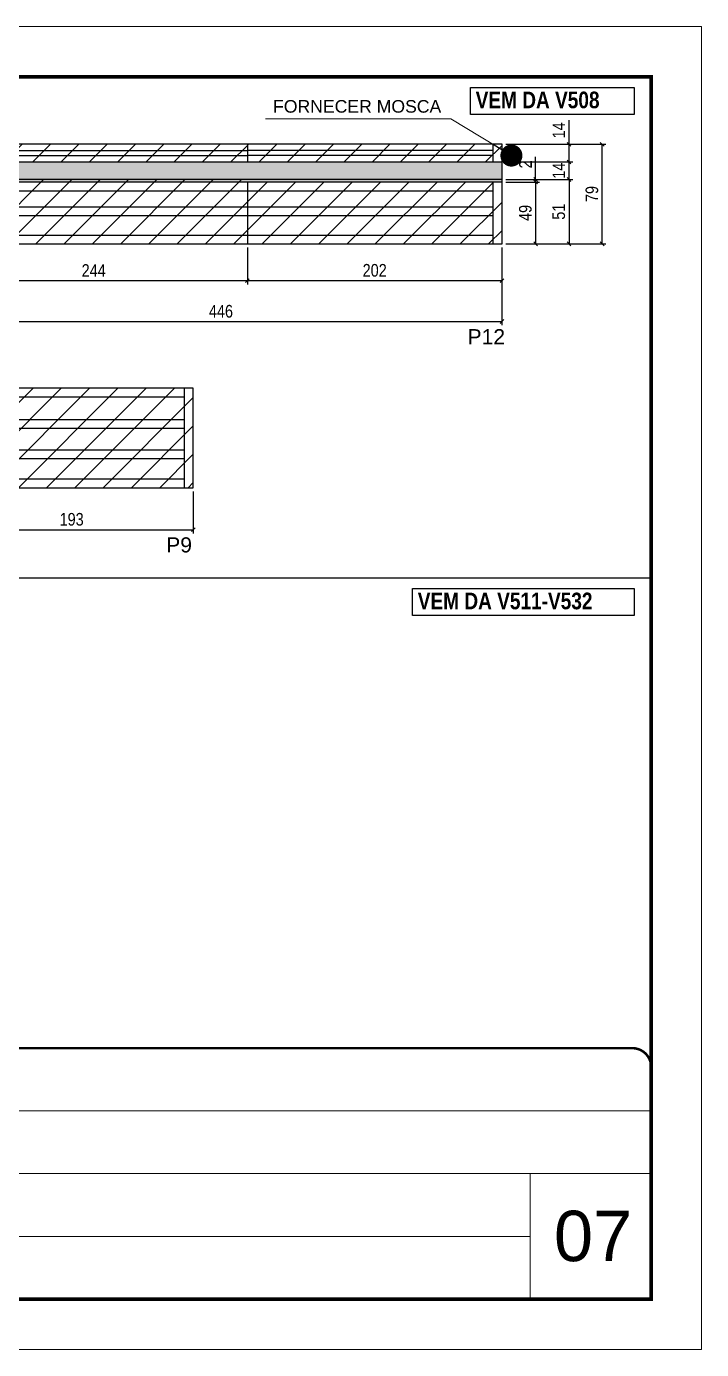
# Model space of a CAD drawing. Extents: x 3309 to 9563, y -2522 to 14608.
# Drawn here: x 7442 to 7978, y 12409 to 13459 of the extents above; entities that cross this region are included whole.
import ezdxf

# ---------------------------------------------------------------- set-up
doc = ezdxf.new("R2010")
doc.units = 0
doc.linetypes.add('CONTINUO', pattern=[0])
doc.linetypes.add('DASHED', pattern=[0.75, 0.5, -0.25])
for name, color, linetype in [('5', 5, 'Continuous'), ('COTA', 241, 'Continuous'), ('NOMENCLATURA', 7, 'Continuous'), ('Painéis', 200, 'Continuous'), ('SARR_2.2x7', 40, 'Continuous')]:
    doc.layers.add(name, color=color, linetype=linetype)
for name, color, linetype, lineweight in [('CARIMBO', 255, 'Continuous', 9), ('Folhas', 255, 'Continuous', 9), ('Hachura', 251, 'Continuous', 9), ('SARRAFO DE PRESSAO', 251, 'DASHED', 9)]:
    doc.layers.add(name, color=color, linetype=linetype, lineweight=lineweight)
doc.styles.add('ARIAL', font='arial.ttf')
doc.styles.add('COTA TECNICA', font='techl___.ttf', dxfattribs={"height": 10})
doc.styles.get("Standard").update_dxf_attribs({"font": 'arial.ttf'})
doc.styles.add('TECNICA', font='techb___.ttf', dxfattribs={"height": 10})
doc.dimstyles.new('3x', dxfattribs={"dimtxt": 10, "dimasz": 5, "dimexe": 7, "dimexo": 5, "dimgap": 4, "dimtad": 1, "dimdec": 4, "dimlfac": 0.333333, "dimdsep": 46, "dimtxsty": 'Standard', "dimblk": 'DOT', "dimcen": 0.09, "dimclrd": 1, "dimclre": 1, "dimclrt": 2, "dimadec": 0, "dimazin": 2, "dimtfac": 1, "dimtdec": 4, "dimtmove": 0, "dimatfit": 3, "dimldrblk": 'DOT', "dimfxl": 1, "dimtolj": 1, "dimtzin": 0, "dimlwd": 9, "dimlwe": 9, "dimarcsym": 0})
doc.dimstyles.new('PAINEL', dxfattribs={"dimtxt": 10, "dimasz": 3, "dimexe": 3, "dimexo": 3, "dimgap": 3, "dimtad": 1, "dimdec": 1, "dimzin": 12, "dimdsep": 46, "dimtxsty": 'COTA TECNICA', "dimblk1": 'OBLIQUE', "dimblk2": 'OBLIQUE', "dimsah": 1, "dimcen": 0.9, "dimclrd": 4, "dimclre": 4, "dimclrt": 240, "dimadec": 1, "dimazin": 3, "dimtfac": 1, "dimtdec": 1, "dimtmove": 0, "dimatfit": 3, "dimfxl": 1, "dimtolj": 1, "dimtzin": 12, "dimarcsym": 0})

# ---------------------------------------------------------------- blocks, each defined once
blk = doc.blocks.new('9999999999')
at = {"color": 30, "linetype": 'CONTINUO'}
for p, q in [((98564.6, 34379.6), (99584, 34379.6)), ((98564.6, 34329.8), (99488, 34329.8)), ((99584, 34329.8), (99488, 34329.8)), ((99488, 34329.8), (99488, 34230.2)), ((98564.6, 34280), (99488, 34280))]:
    blk.add_line(p, q, dxfattribs=at)
at = {"color": 30, "linetype": 'CONTINUO', "const_width": 2}
blk.add_lwpolyline([(99584, 34230.2), (99584, 34414.4, 0.414214), (99569, 34429.4), (98229, 34429.4, 0.414214), (98214, 34414.4), (98214, 34245.2, 0.414214), (98229, 34230.2), (99584, 34230.2)], format="xyb", dxfattribs=at)
at = {"layer": 'Folhas'}
blk.add_lwpolyline([(98139, 34190.2), (99624, 34190.2), (99624, 35240.2), (98139, 35240.2)], close=True, dxfattribs=at)
at = {"layer": 'Folhas', "color": 30, "const_width": 3}
blk.add_lwpolyline([(98214, 34230.2), (99584, 34230.2), (99584, 35200.2), (98214, 35200.2)], close=True, dxfattribs=at)
blk = doc.blocks.new('_Oblique')
at = {"color": 0, "linetype": 'ByBlock', "lineweight": -2}
blk.add_line((-0.5, -0.5), (0.5, 0.5), dxfattribs=at)
blk = doc.blocks.new('*D100')
at = {"layer": 'COTA', "color": 4, "lineweight": -2, "transparency": 16777216}
for p, q in [((7373.5, 13283.8), (7373.5, 13222.1)), ((7819.5, 13283.8), (7819.5, 13222.1)), ((7373.5, 13225.1), (7819.5, 13225.1))]:
    blk.add_line(p, q, dxfattribs=at)
at = {"layer": 'Defpoints', "color": 0, "transparency": 16777216}
for p in [(7373.5, 13286.8), (7819.5, 13286.8), (7819.5, 13225.1)]:
    blk.add_point(p, dxfattribs=at)
at = {"layer": 'COTA', "color": 4, "lineweight": -2, "transparency": 16777216, "xscale": 3, "yscale": 3, "zscale": 3, "rotation": 180}
blk.add_blockref('_Oblique', (7373.5, 13225.1), dxfattribs=at)
at = {"layer": 'COTA', "color": 4, "lineweight": -2, "transparency": 16777216, "xscale": 3, "yscale": 3, "zscale": 3}
blk.add_blockref('_Oblique', (7819.5, 13225.1), dxfattribs=at)
at = {"layer": 'COTA', "color": 240, "transparency": 16777216, "insert": (7596.5, 13233.2), "char_height": 10, "attachment_point": 5, "style": 'COTA TECNICA'}
blk.add_mtext('\\A1;446', dxfattribs=at)
blk = doc.blocks.new('*D101')
at = {"layer": 'COTA', "color": 4, "lineweight": -2, "transparency": 16777216}
for p, q in [((7373.5, 13283.8), (7373.5, 13254.6)), ((7617.5, 13283.8), (7617.5, 13254.6)), ((7373.5, 13257.6), (7617.5, 13257.6))]:
    blk.add_line(p, q, dxfattribs=at)
at = {"layer": 'Defpoints', "color": 0, "transparency": 16777216}
for p in [(7373.5, 13286.8), (7617.5, 13286.8), (7617.5, 13257.6)]:
    blk.add_point(p, dxfattribs=at)
at = {"layer": 'COTA', "color": 4, "lineweight": -2, "transparency": 16777216, "xscale": 3, "yscale": 3, "zscale": 3, "rotation": 180}
blk.add_blockref('_Oblique', (7373.5, 13257.6), dxfattribs=at)
at = {"layer": 'COTA', "color": 4, "lineweight": -2, "transparency": 16777216, "xscale": 3, "yscale": 3, "zscale": 3}
blk.add_blockref('_Oblique', (7617.5, 13257.6), dxfattribs=at)
at = {"layer": 'COTA', "color": 240, "transparency": 16777216, "insert": (7495.5, 13265.6), "char_height": 10, "attachment_point": 5, "style": 'COTA TECNICA'}
blk.add_mtext('\\A1;244', dxfattribs=at)
blk = doc.blocks.new('*D102')
at = {"layer": 'COTA', "color": 4, "lineweight": -2, "transparency": 16777216}
for p, q in [((7617.5, 13283.8), (7617.5, 13254.6)), ((7819.5, 13283.8), (7819.5, 13254.6)), ((7617.5, 13257.6), (7819.5, 13257.6))]:
    blk.add_line(p, q, dxfattribs=at)
at = {"layer": 'Defpoints', "color": 0, "transparency": 16777216}
for p in [(7617.5, 13286.8), (7819.5, 13286.8), (7819.5, 13257.6)]:
    blk.add_point(p, dxfattribs=at)
at = {"layer": 'COTA', "color": 4, "lineweight": -2, "transparency": 16777216, "xscale": 3, "yscale": 3, "zscale": 3, "rotation": 180}
blk.add_blockref('_Oblique', (7617.5, 13257.6), dxfattribs=at)
at = {"layer": 'COTA', "color": 4, "lineweight": -2, "transparency": 16777216, "xscale": 3, "yscale": 3, "zscale": 3}
blk.add_blockref('_Oblique', (7819.5, 13257.6), dxfattribs=at)
at = {"layer": 'COTA', "color": 240, "transparency": 16777216, "insert": (7718.5, 13265.7), "char_height": 10, "attachment_point": 5, "style": 'COTA TECNICA'}
blk.add_mtext('\\A1;202', dxfattribs=at)
blk = doc.blocks.new('*D103')
at = {"layer": 'COTA', "color": 4, "lineweight": -2, "transparency": 16777216}
for p, q in [((7822.5, 13337.8), (7875.7, 13337.8)), ((7872.7, 13337.8), (7872.7, 13286.8)), ((7822.5, 13286.8), (7875.7, 13286.8))]:
    blk.add_line(p, q, dxfattribs=at)
at = {"layer": 'Defpoints', "color": 0, "transparency": 16777216}
for p in [(7819.5, 13337.8), (7819.5, 13286.8), (7872.7, 13286.8)]:
    blk.add_point(p, dxfattribs=at)
at = {"layer": 'COTA', "color": 4, "lineweight": -2, "transparency": 16777216, "xscale": 3, "yscale": 3, "zscale": 3}
for p, rotation in [((7872.7, 13337.8), 90), ((7872.7, 13286.8), 270)]:
    blk.add_blockref('_Oblique', p, dxfattribs=dict(at, rotation=rotation))
at = {"layer": 'COTA', "color": 240, "transparency": 16777216, "insert": (7864.6, 13312.3), "char_height": 10, "attachment_point": 5, "rotation": 90, "style": 'COTA TECNICA'}
blk.add_mtext('\\A1;51', dxfattribs=at)
blk = doc.blocks.new('*D104')
at = {"layer": 'COTA', "color": 4, "lineweight": -2, "transparency": 16777216}
for p, q in [((7822.5, 13351.8), (7875.7, 13351.8)), ((7872.7, 13337.8), (7872.7, 13351.8)), ((7822.5, 13337.8), (7875.7, 13337.8))]:
    blk.add_line(p, q, dxfattribs=at)
at = {"layer": 'Defpoints', "color": 0, "transparency": 16777216}
for p in [(7819.5, 13351.8), (7872.7, 13351.8), (7819.5, 13337.8)]:
    blk.add_point(p, dxfattribs=at)
at = {"layer": 'COTA', "color": 4, "lineweight": -2, "transparency": 16777216, "xscale": 3, "yscale": 3, "zscale": 3}
for p, rotation in [((7872.7, 13351.8), 90), ((7872.7, 13337.8), 270)]:
    blk.add_blockref('_Oblique', p, dxfattribs=dict(at, rotation=rotation))
at = {"layer": 'COTA', "color": 240, "transparency": 16777216, "insert": (7864.6, 13344.8), "char_height": 10, "attachment_point": 5, "rotation": 90, "style": 'COTA TECNICA'}
blk.add_mtext('\\A1;14', dxfattribs=at)
blk = doc.blocks.new('*D105')
at = {"layer": 'COTA', "color": 4, "lineweight": -2, "transparency": 16777216}
for p, q in [((7872.7, 13365.8), (7872.7, 13384.9)), ((7822.5, 13365.8), (7875.7, 13365.8)), ((7872.7, 13351.8), (7872.7, 13365.8)), ((7822.5, 13351.8), (7875.7, 13351.8))]:
    blk.add_line(p, q, dxfattribs=at)
at = {"layer": 'Defpoints', "color": 0, "transparency": 16777216}
for p in [(7819.5, 13365.8), (7872.7, 13365.8), (7819.5, 13351.8)]:
    blk.add_point(p, dxfattribs=at)
at = {"layer": 'COTA', "color": 4, "lineweight": -2, "transparency": 16777216, "xscale": 3, "yscale": 3, "zscale": 3}
for p, rotation in [((7872.7, 13365.8), 90), ((7872.7, 13351.8), 270)]:
    blk.add_blockref('_Oblique', p, dxfattribs=dict(at, rotation=rotation))
at = {"layer": 'COTA', "color": 240, "transparency": 16777216, "insert": (7864.6, 13376.8), "char_height": 10, "attachment_point": 5, "rotation": 90, "style": 'COTA TECNICA'}
blk.add_mtext('\\A1;14', dxfattribs=at)
blk = doc.blocks.new('*D106')
at = {"layer": 'COTA', "color": 4, "lineweight": -2, "transparency": 16777216}
for p, q in [((7822.5, 13365.8), (7902, 13365.8)), ((7899, 13286.8), (7899, 13365.8)), ((7822.5, 13286.8), (7902, 13286.8))]:
    blk.add_line(p, q, dxfattribs=at)
at = {"layer": 'Defpoints', "color": 0, "transparency": 16777216}
for p in [(7819.5, 13365.8), (7899, 13365.8), (7819.5, 13286.8)]:
    blk.add_point(p, dxfattribs=at)
at = {"layer": 'COTA', "color": 4, "lineweight": -2, "transparency": 16777216, "xscale": 3, "yscale": 3, "zscale": 3}
for p, rotation in [((7899, 13365.8), 90), ((7899, 13286.8), 270)]:
    blk.add_blockref('_Oblique', p, dxfattribs=dict(at, rotation=rotation))
at = {"layer": 'COTA', "color": 240, "transparency": 16777216, "insert": (7890.9, 13326.3), "char_height": 10, "attachment_point": 5, "rotation": 90, "style": 'COTA TECNICA'}
blk.add_mtext('\\A1;79', dxfattribs=at)
blk = doc.blocks.new('*D128')
at = {"layer": 'COTA', "color": 4, "lineweight": -2, "transparency": 16777216}
for p, q in [((7381.5, 13090.3), (7381.5, 13056.9)), ((7574.5, 13090.3), (7574.5, 13056.9)), ((7381.5, 13059.9), (7574.5, 13059.9))]:
    blk.add_line(p, q, dxfattribs=at)
at = {"layer": 'Defpoints', "color": 0, "transparency": 16777216}
for p in [(7381.5, 13093.3), (7574.5, 13093.3), (7574.5, 13059.9)]:
    blk.add_point(p, dxfattribs=at)
at = {"layer": 'COTA', "color": 4, "lineweight": -2, "transparency": 16777216, "xscale": 3, "yscale": 3, "zscale": 3, "rotation": 180}
blk.add_blockref('_Oblique', (7381.5, 13059.9), dxfattribs=at)
at = {"layer": 'COTA', "color": 4, "lineweight": -2, "transparency": 16777216, "xscale": 3, "yscale": 3, "zscale": 3}
blk.add_blockref('_Oblique', (7574.5, 13059.9), dxfattribs=at)
at = {"layer": 'COTA', "color": 240, "transparency": 16777216, "insert": (7478, 13068.1), "char_height": 10, "attachment_point": 5, "style": 'COTA TECNICA'}
blk.add_mtext('\\A1;193', dxfattribs=at)
blk = doc.blocks.new('*D1068')
at = {"layer": 'COTA', "color": 4, "lineweight": -2, "transparency": 16777216}
for p, q in [((7822.5, 13335.8), (7849.2, 13335.8)), ((7846.2, 13335.8), (7846.2, 13286.8)), ((7822.5, 13286.8), (7849.2, 13286.8))]:
    blk.add_line(p, q, dxfattribs=at)
at = {"layer": 'Defpoints', "color": 0, "transparency": 16777216}
for p in [(7819.5, 13335.8), (7819.5, 13286.8), (7846.2, 13286.8)]:
    blk.add_point(p, dxfattribs=at)
at = {"layer": 'COTA', "color": 4, "lineweight": -2, "transparency": 16777216, "xscale": 3, "yscale": 3, "zscale": 3}
for p, rotation in [((7846.2, 13335.8), 90), ((7846.2, 13286.8), 270)]:
    blk.add_blockref('_Oblique', p, dxfattribs=dict(at, rotation=rotation))
at = {"layer": 'COTA', "color": 240, "transparency": 16777216, "insert": (7838.1, 13311.3), "char_height": 10, "attachment_point": 5, "rotation": 90, "style": 'COTA TECNICA'}
blk.add_mtext('\\A1;49', dxfattribs=at)
blk = doc.blocks.new('*D1069')
at = {"layer": 'COTA', "color": 4, "lineweight": -2, "transparency": 16777216}
for p, q in [((7846.2, 13337.8), (7846.2, 13355.9)), ((7822.5, 13337.8), (7849.2, 13337.8)), ((7822.5, 13335.8), (7849.2, 13335.8)), ((7846.2, 13335.8), (7846.2, 13337.8)), ((7846.2, 13335.8), (7846.2, 13332.8))]:
    blk.add_line(p, q, dxfattribs=at)
at = {"layer": 'Defpoints', "color": 0, "transparency": 16777216}
for p in [(7819.5, 13337.8), (7819.5, 13335.8), (7846.2, 13337.8)]:
    blk.add_point(p, dxfattribs=at)
at = {"layer": 'COTA', "color": 4, "lineweight": -2, "transparency": 16777216, "xscale": 3, "yscale": 3, "zscale": 3}
for p, rotation in [((7846.2, 13337.8), 270), ((7846.2, 13335.8), 90)]:
    blk.add_blockref('_Oblique', p, dxfattribs=dict(at, rotation=rotation))
at = {"layer": 'COTA', "color": 240, "transparency": 16777216, "insert": (7838.2, 13349.8), "char_height": 10, "attachment_point": 5, "rotation": 90, "style": 'COTA TECNICA'}
blk.add_mtext('\\A1;2', dxfattribs=at)
blk = doc.blocks.new('_Dot')
at = {"color": 0, "linetype": 'ByBlock', "lineweight": -2}
blk.add_line((-0.5, 0), (-1, 0), dxfattribs=at)
at = {"color": 0, "linetype": 'ByBlock', "const_width": 0.5}
blk.add_lwpolyline([(-0.25, 0, 1), (0.25, 0, 1)], format="xyb", close=True, dxfattribs=at)

msp = doc.modelspace()

# ---------------------------------------------------------------- hatches: boundary and pattern name
at = {"layer": 'COTA'}
h = msp.add_hatch(dxfattribs=at)
h.set_pattern_fill('AR-CONC', color=256, scale=0.03)
h.paths.add_polyline_path([(7373.53, 13335.75), (7819.53, 13335.75), (7819.53, 13337.75), (7819.53, 13351.75), (7373.53, 13351.75), (7373.53, 13365.75), (7343.53, 13365.75), (7343.53, 13351.75), (6893.53, 13351.75), (6893.53, 13337.75), (7343.53, 13337.75), (7343.53, 13286.75), (7373.53, 13286.75)])
at = {"layer": 'Hachura', "linetype": 'ByBlock'}
h = msp.add_hatch(dxfattribs=at)
h.set_pattern_fill('ANSI31', color=256, scale=5)
h.paths.add_polyline_path([(7137.53, 13337.75), (6893.53, 13337.75), (6893.53, 13286.75), (7137.53, 13286.75)])
h.paths.add_polyline_path([(7137.53, 13365.75), (6893.53, 13365.75), (6893.53, 13351.75), (7137.53, 13351.75)])
h.paths.add_polyline_path([(7617.53, 13337.75), (7373.53, 13337.75), (7373.53, 13286.75), (7617.53, 13286.75)])
h.paths.add_polyline_path([(7617.53, 13365.75), (7373.53, 13365.75), (7373.53, 13351.75), (7617.53, 13351.75)])
h.paths.add_polyline_path([(7137.53, 13172.27), (6893.53, 13172.27), (6893.53, 13093.27), (7137.53, 13093.27)])
h.paths.add_polyline_path([(7381.53, 13172.27), (7137.53, 13172.27), (7137.53, 13093.27), (7381.53, 13093.27)])
h.paths.add_polyline_path([(7574.53, 13172.27), (7381.53, 13172.27), (7381.53, 13093.27), (7574.53, 13093.27)])
h = msp.add_hatch(dxfattribs=at)
h.set_pattern_fill('ANSI31', color=256, scale=5)
h.paths.add_polyline_path([(7343.53, 13286.75), (7343.53, 13337.75), (7137.53, 13337.75), (7137.53, 13286.75)])
h.paths.add_polyline_path([(7137.53, 13365.75), (7137.53, 13351.75), (7343.53, 13351.75), (7343.53, 13365.75)])
h.paths.add_polyline_path([(7617.53, 13365.75), (7617.53, 13351.75), (7819.53, 13351.75), (7819.53, 13365.75)])
h.paths.add_polyline_path([(7617.53, 13335.75), (7617.53, 13286.75), (7819.53, 13286.75), (7819.53, 13335.75)])

# ---------------------------------------------------------------- linework, layer by layer
at = {"layer": 'COTA'}
for p, q in [((7819.53, 13337.75), (7819.53, 13351.75)), ((6567.87, 13021.67), (7937.87, 13021.67))]:
    msp.add_line(p, q, dxfattribs=at)
at = {"layer": 'NOMENCLATURA'}
for points in [[(7794.44, 13410.96), (7924.51, 13410.96), (7924.51, 13389.4), (7794.44, 13389.4)], [(7748.5, 13013.35), (7924.51, 13013.35), (7924.51, 12991.79), (7748.5, 12991.79)]]:
    msp.add_lwpolyline(points, close=True, dxfattribs=at)
at = {"layer": 'Painéis', "linetype": 'ByBlock'}
for p, q in [((7819.53, 13365.75), (7373.53, 13365.75)), ((7617.53, 13365.75), (7617.53, 13351.75)), ((7819.53, 13351.75), (7819.53, 13365.75)), ((7373.53, 13351.75), (7819.53, 13351.75)), ((7819.53, 13337.75), (7373.53, 13337.75)), ((7819.53, 13335.75), (7373.53, 13335.75)), ((7617.53, 13335.75), (7617.53, 13286.75)), ((7819.53, 13286.75), (7819.53, 13337.75)), ((7373.53, 13286.75), (7819.53, 13286.75)), ((7574.53, 13172.27), (6893.53, 13172.27)), ((7574.53, 13093.27), (7574.53, 13172.27)), ((6893.53, 13093.27), (7574.53, 13093.27))]:
    msp.add_line(p, q, dxfattribs=at)
at = {"layer": 'SARR_2.2x7', "linetype": 'Continuous'}
for p, q in [((7380.53, 13360.75), (7617.53, 13360.75)), ((7380.53, 13356.75), (7617.53, 13356.75)), ((7812.53, 13360.75), (7617.53, 13360.75)), ((7812.53, 13356.75), (7617.53, 13356.75)), ((7812.53, 13351.75), (7812.53, 13365.75)), ((7812.53, 13286.75), (7812.53, 13335.75)), ((7380.53, 13328.75), (7617.53, 13328.75)), ((7617.53, 13328.75), (7812.53, 13328.75)), ((7380.53, 13316.19), (7617.53, 13316.19)), ((7617.53, 13316.19), (7812.53, 13316.19)), ((7380.53, 13309.19), (7617.53, 13309.19)), ((7617.53, 13309.19), (7812.53, 13309.19)), ((7380.53, 13293.75), (7617.53, 13293.75)), ((7617.53, 13293.75), (7812.53, 13293.75)), ((7567.53, 13093.27), (7567.53, 13172.27)), ((6900.53, 13165.27), (7567.53, 13165.27)), ((6900.53, 13147.41), (7567.53, 13147.41)), ((6900.53, 13140.41), (7567.53, 13140.41)), ((6900.53, 13123.41), (7567.53, 13123.41)), ((6900.53, 13116.41), (7567.53, 13116.41)), ((6900.53, 13100.27), (7567.53, 13100.27))]:
    msp.add_line(p, q, dxfattribs=at)

# ---------------------------------------------------------------- block references
at = {"layer": 'SARRAFO DE PRESSAO', "color": 6, "linetype": 'ByBlock'}
msp.add_blockref('9999999999', (-91646.11, -21780.92), dxfattribs=at)

# ---------------------------------------------------------------- texts
at = {"layer": '5', "linetype": 'Continuous'}
for s, rotation, p in [('P12', 359.99996, (7792.15, 13207.08)), ('P9', 0.00004, (7553.01, 13041.86))]:
    msp.add_text(s, height=12, rotation=rotation, dxfattribs=at).set_placement(p)
at = {"layer": 'CARIMBO', "style": 'ARIAL'}
for s, height, p in [('FORNECER MOSCA', 10, (7637.84, 13390.87)), ('07', 40, (7860.73, 12479.43))]:
    msp.add_text(s, height=height, dxfattribs=at).set_placement(p)
at = {"layer": 'NOMENCLATURA', "style": 'TECNICA'}
for s, p in [('VEM DA V508', (7798.63, 13394.37)), ('VEM DA V511-V532', (7752.69, 12996.76))]:
    msp.add_text(s, height=13.2, dxfattribs=at).set_placement(p)

# ---------------------------------------------------------------- dimensions: what is measured, and where the dimension line sits
at = {"layer": 'COTA'}
for base, p1, p2, angle, picture, middle in [((7872.71, 13365.75), (7819.53, 13351.75), (7819.53, 13365.75), 90, '*D105', (7864.64, 13376.81)), ((7899.03, 13365.75), (7819.53, 13286.75), (7819.53, 13365.75), 90, '*D106', (7890.93, 13326.25)), ((7846.23, 13337.75), (7819.53, 13335.75), (7819.53, 13337.75), 90, '*D1069', (7838.23, 13349.81)), ((7872.71, 13286.75), (7819.53, 13337.75), (7819.53, 13286.75), 90, '*D103', (7864.6, 13312.25)), ((7846.23, 13286.75), (7819.53, 13335.75), (7819.53, 13286.75), 90, '*D1068', (7838.13, 13311.25)), ((7819.53, 13225.09), (7373.53, 13286.75), (7819.53, 13286.75), 180, '*D100', (7596.53, 13233.19))]:
    dim = msp.add_linear_dim(base=base, p1=p1, p2=p2, angle=angle, dimstyle='PAINEL', dxfattribs=at)
    dim.commit()
    dim.dimension.update_dxf_attribs({"geometry": picture, "text_midpoint": middle})
dim = msp.add_linear_dim(base=(7872.71, 13351.75), p1=(7819.53, 13337.75), p2=(7819.53, 13351.75), angle=90, dimstyle='PAINEL', dxfattribs=at)
dim.commit()
dim.dimension.update_dxf_attribs({"geometry": '*D104', "text_midpoint": (7872.71, 13344.75), "dimtype": 160})
for base, p1, p2, picture, middle in [((7617.53, 13257.58), (7373.53, 13286.75), (7617.53, 13286.75), '*D101', (7495.53, 13265.65)), ((7574.53, 13059.87), (7381.53, 13093.27), (7574.53, 13093.27), '*D128', (7478.03, 13068.12))]:
    dim = msp.add_linear_dim(base=base, p1=p1, p2=p2, dimstyle='PAINEL', dxfattribs=at)
    dim.commit()
    dim.dimension.update_dxf_attribs({"geometry": picture, "text_midpoint": middle})
dim = msp.add_linear_dim(base=(7819.53, 13257.58), p1=(7617.53, 13286.75), p2=(7819.53, 13286.75), dimstyle='PAINEL', override={"dimtmove": 1}, dxfattribs=at)
dim.commit()
dim.dimension.update_dxf_attribs({"geometry": '*D102', "text_midpoint": (7718.53, 13265.68)})

# ---------------------------------------------------------------- leaders
at = {"layer": 'Hachura'}
msp.add_leader([(7826.99, 13356.83), (7778.91, 13385.87), (7631.8, 13385.87)], dimstyle='3x', override={"dimasz": 17.5, "dimtad": 0}, dxfattribs=at)

doc.saveas('drawing.dxf')
